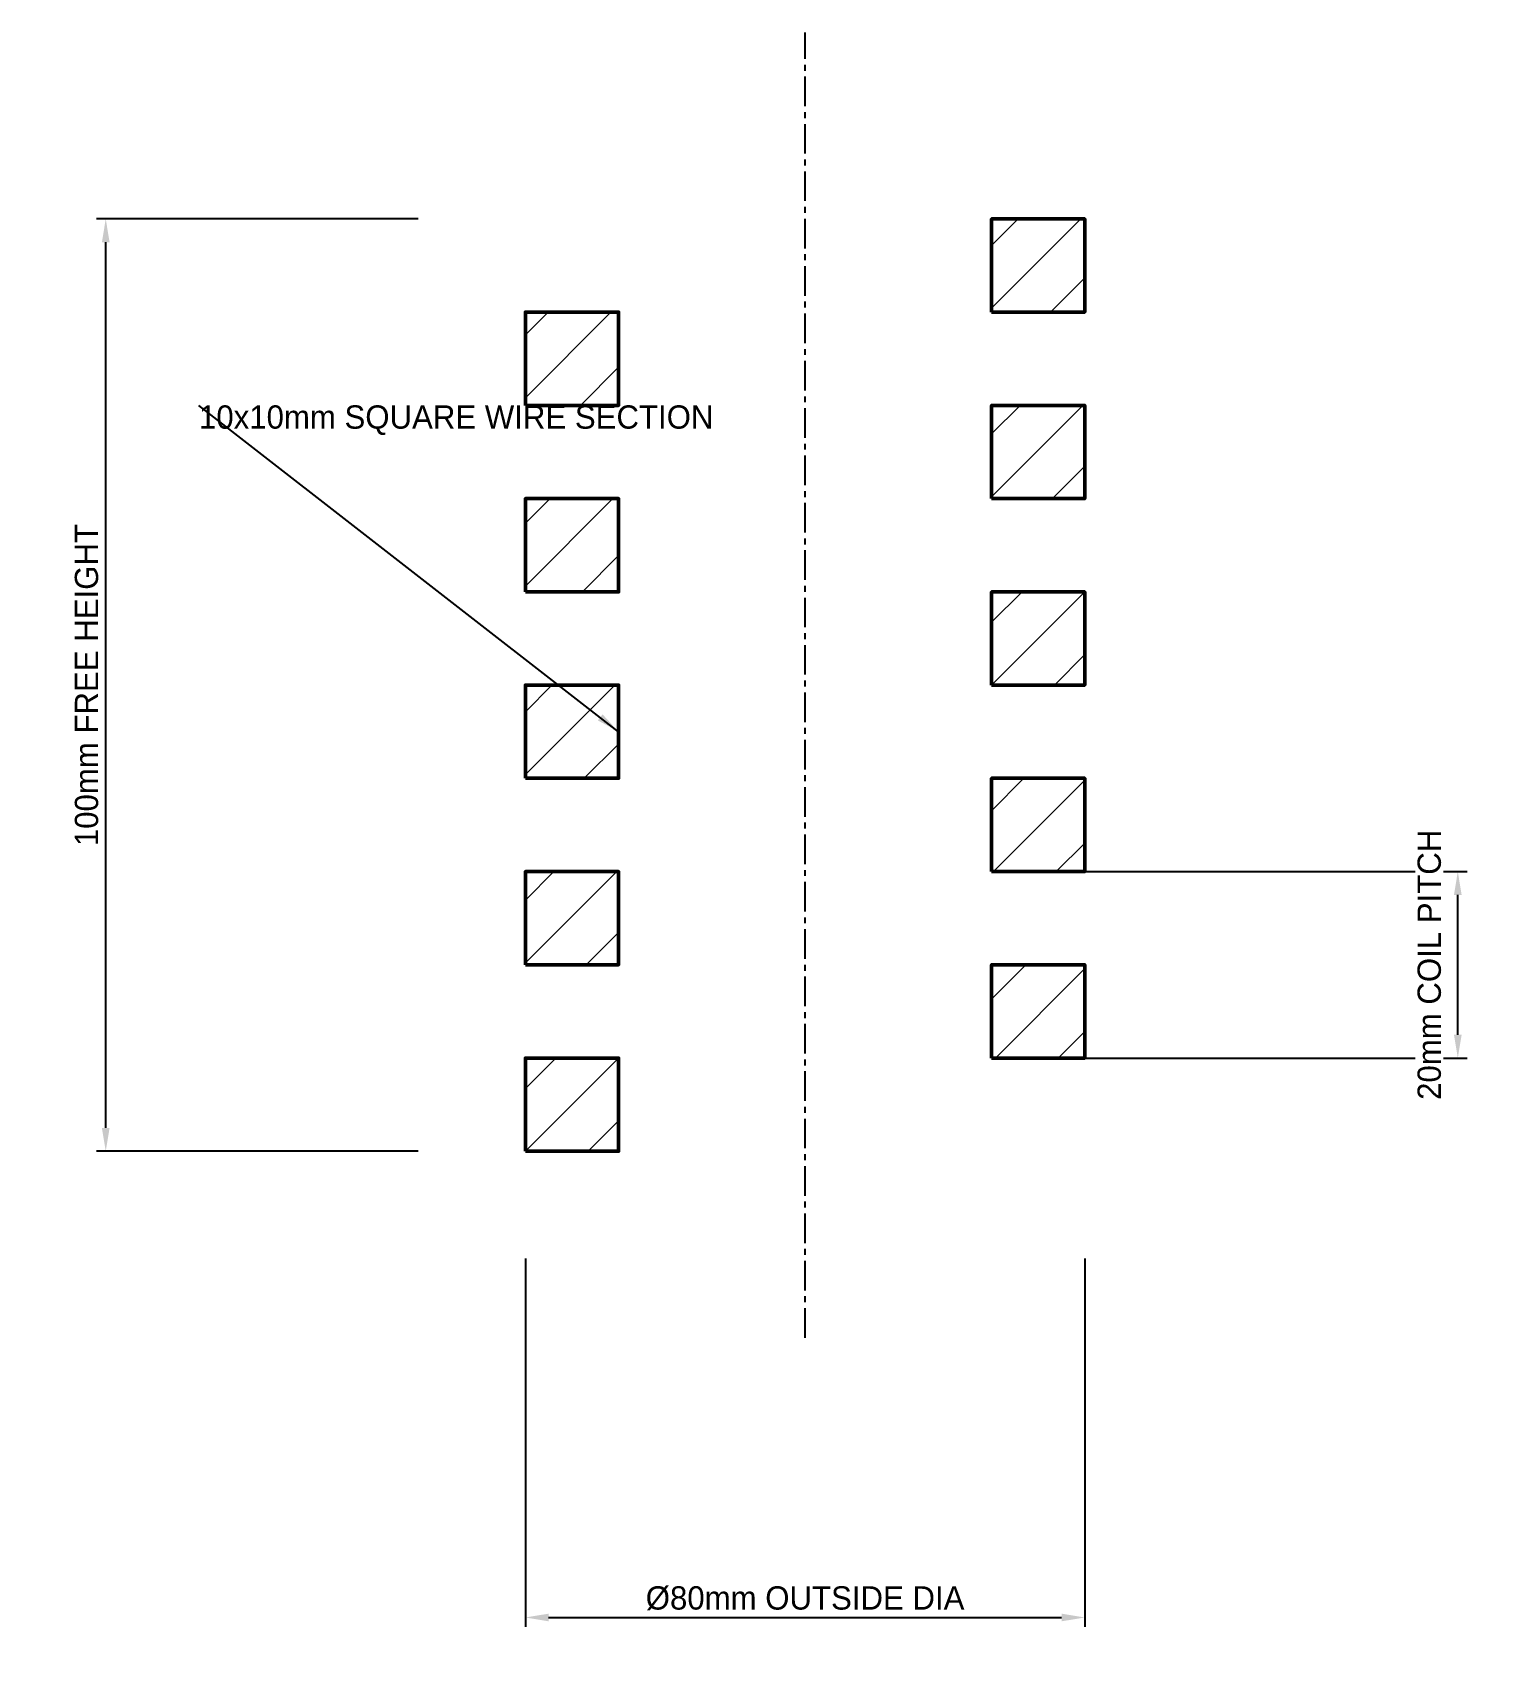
# Model space of a CAD drawing. Header units: metres. Extents: x -43 to 113, y -44 to 130.
import ezdxf

# ---------------------------------------------------------------- set-up
doc = ezdxf.new("R2010")
doc.units = ezdxf.units.M
doc.linetypes.add('CENTER', pattern=[5.08, 3.175, -0.635, 0.635, -0.635])
for name, color, linetype, lineweight in [('CENTERLINES', 7, 'CENTER', 25), ('DIMENSIONS', 7, 'Continuous', 25), ('GEOMETRY', 7, 'Continuous', 50), ('HATCH', 7, 'Continuous', 13)]:
    doc.layers.add(name, color=color, linetype=linetype, lineweight=lineweight)
doc.dimstyles.new('ENGINEERING_STYLE', dxfattribs={"dimtxt": 2.5, "dimasz": 2.5, "dimexe": 1, "dimexo": 1.5, "dimgap": 0.8, "dimtad": 1, "dimcen": 2.5, "dimazin": 3, "dimtfac": 1, "dimtmove": 0, "dimatfit": 3, "dimtfill": 1})

msp = doc.modelspace()

# ---------------------------------------------------------------- hatches: boundary and pattern name
at = {"layer": 'HATCH'}
h = msp.add_hatch(dxfattribs=at)
h.set_pattern_fill('ANSI31', scale=1.5)
h.paths.add_polyline_path([(60, 100), (70, 100), (70, 110), (60, 110)])
h = msp.add_hatch(dxfattribs=at)
h.set_pattern_fill('ANSI31', scale=1.5)
h.paths.add_polyline_path([(10, 90), (20, 90), (20, 100), (10, 100)])
h = msp.add_hatch(dxfattribs=at)
h.set_pattern_fill('ANSI31', scale=1.5)
h.paths.add_polyline_path([(60, 80), (70, 80), (70, 90), (60, 90)])
h = msp.add_hatch(dxfattribs=at)
h.set_pattern_fill('ANSI31', scale=1.5)
h.paths.add_polyline_path([(10, 70), (20, 70), (20, 80), (10, 80)])
h = msp.add_hatch(dxfattribs=at)
h.set_pattern_fill('ANSI31', scale=1.5)
h.paths.add_polyline_path([(60, 60), (70, 60), (70, 70), (60, 70)])
h = msp.add_hatch(dxfattribs=at)
h.set_pattern_fill('ANSI31', scale=1.5)
h.paths.add_polyline_path([(10, 50), (20, 50), (20, 60), (10, 60)])
h = msp.add_hatch(dxfattribs=at)
h.set_pattern_fill('ANSI31', scale=1.5)
h.paths.add_polyline_path([(60, 40), (70, 40), (70, 50), (60, 50)])
h = msp.add_hatch(dxfattribs=at)
h.set_pattern_fill('ANSI31', scale=1.5)
h.paths.add_polyline_path([(10, 30), (20, 30), (20, 40), (10, 40)])
h = msp.add_hatch(dxfattribs=at)
h.set_pattern_fill('ANSI31', scale=1.5)
h.paths.add_polyline_path([(60, 20), (70, 20), (70, 30), (60, 30)])
h = msp.add_hatch(dxfattribs=at)
h.set_pattern_fill('ANSI31', scale=1.5)
h.paths.add_polyline_path([(10, 10), (20, 10), (20, 20), (10, 20)])

# ---------------------------------------------------------------- linework, layer by layer
at = {"layer": 'CENTERLINES'}
msp.add_line((40, -10), (40, 130), dxfattribs=at)
at = {"layer": 'GEOMETRY'}
for points in [[(60, 100), (70, 100), (70, 110), (60, 110)], [(10, 90), (20, 90), (20, 100), (10, 100)], [(60, 80), (70, 80), (70, 90), (60, 90)], [(10, 70), (20, 70), (20, 80), (10, 80)], [(60, 60), (70, 60), (70, 70), (60, 70)], [(10, 50), (20, 50), (20, 60), (10, 60)], [(60, 40), (70, 40), (70, 50), (60, 50)], [(10, 30), (20, 30), (20, 40), (10, 40)], [(60, 20), (70, 20), (70, 30), (60, 30)], [(10, 10), (20, 10), (20, 20), (10, 20)]]:
    msp.add_lwpolyline(points, close=True, dxfattribs=at)

# ---------------------------------------------------------------- dimensions: what is measured, and where the dimension line sits
at = {"layer": 'DIMENSIONS'}
msp.add_linear_dim(base=(-35, 10), p1=(0, 10), p2=(0, 110), angle=90, text='100mm FREE HEIGHT', dimstyle='ENGINEERING_STYLE', dxfattribs=at).render()

# ---------------------------------------------------------------- next in the draw order: texts
at = {"layer": 'DIMENSIONS', "insert": (-25, 90), "char_height": 2.5, "attachment_point": 1}
msp.add_mtext('10x10mm SQUARE WIRE SECTION', dxfattribs=at)

# ---------------------------------------------------------------- next in the draw order: dimensions: what is measured, and where the dimension line sits
at = {"layer": 'DIMENSIONS'}
msp.add_linear_dim(base=(110, 20), p1=(60, 20), p2=(60, 40), angle=90, text='20mm COIL PITCH', dimstyle='ENGINEERING_STYLE', dxfattribs=at).render()
msp.add_linear_dim(base=(10, -40), p1=(10, 0), p2=(70, 0), text='%%C80mm OUTSIDE DIA', dimstyle='ENGINEERING_STYLE', dxfattribs=at).render()

# ---------------------------------------------------------------- next in the draw order: leaders
msp.add_leader([(20, 55), (-25, 90)], dimstyle='ENGINEERING_STYLE', dxfattribs=at)

doc.saveas('drawing.dxf')
